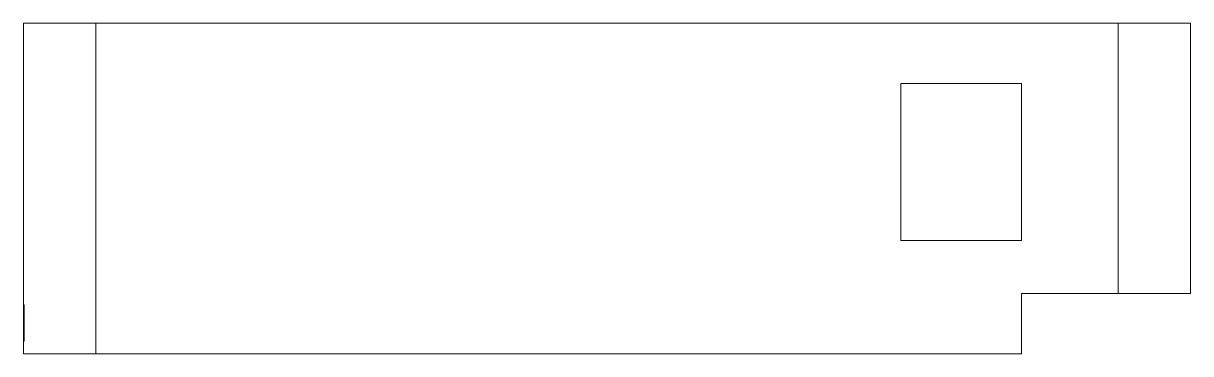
# Paper-space layout '_Back' of a CAD drawing. Header units: millimetres. Extents: x -48.4 to 0, y 0 to 13.7.
import ezdxf

# ---------------------------------------------------------------- set-up
doc = ezdxf.new("R2010")
doc.units = ezdxf.units.MM

psp = doc.layouts.new('_Back')

# ---------------------------------------------------------------- linework, layer by layer
at = {"color": 7, "linetype": 'Continuous', "lineweight": 15}
for p, q in [((-48.35, 13.7), (0, 13.7)), ((-48.35, 0), (-48.35, 13.7)), ((-45.35, 13.7), (-45.35, 0)), ((-3, 2.5), (-3, 13.7)), ((0, 13.7), (0, 2.5)), ((-7, 11.2), (-12, 11.2)), ((-12, 11.2), (-12, 4.7)), ((-7, 4.7), (-7, 11.2)), ((-12, 4.7), (-7, 4.7)), ((-7, 2.5), (-7, 0)), ((0, 2.5), (-7, 2.5)), ((-48.315, 2.02), (-48.35, 2.02)), ((-48.315, 0.52), (-48.315, 2.02)), ((-48.35, 0.52), (-48.315, 0.52)), ((-48.35, 0), (-7, 0))]:
    psp.add_line(p, q, dxfattribs=at)

doc.saveas('drawing.dxf')
